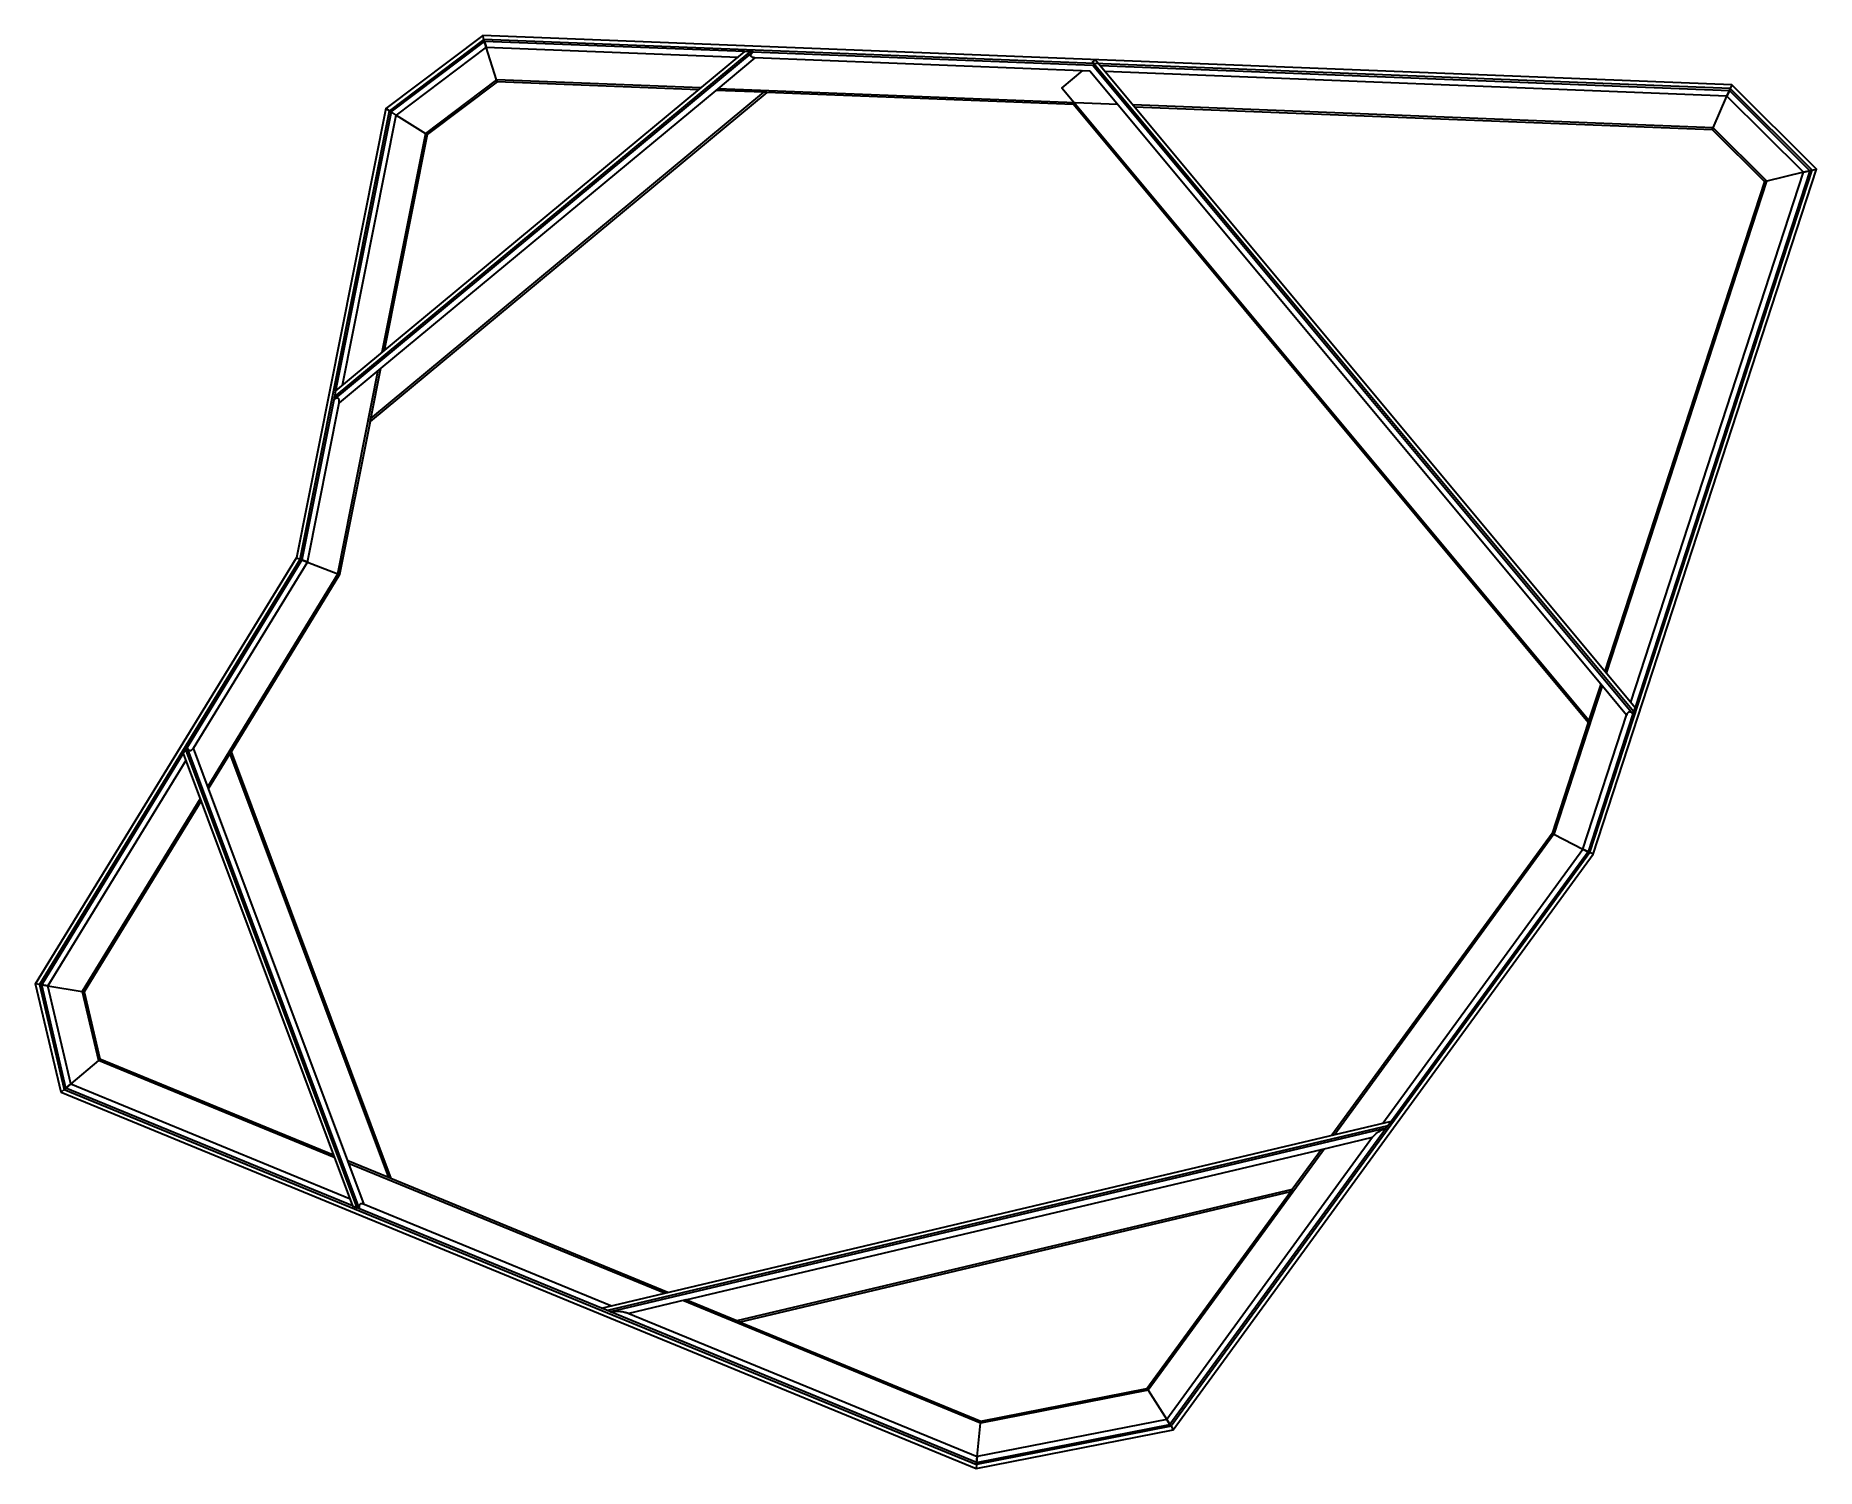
# Model space of a CAD drawing. Header units: millimetres. Extents: x -782 to 782, y -629 to 629.
import ezdxf

# ---------------------------------------------------------------- set-up
doc = ezdxf.new("R2010")
doc.units = ezdxf.units.MM
doc.layers.add('Default Layer', color=7, linetype='Continuous', lineweight=30)

msp = doc.modelspace()

# ---------------------------------------------------------------- linework, layer by layer
at = {"layer": 'Default Layer', "color": 18, "lineweight": 30, "true_color": 0x000000}
for p, q in [((-386.4, 619.3), (-165.2, 610.5)), ((-488, 293), (-142.5, 579.6)), ((-182.9, 582.9), (168.5, 569.1)), ((706.8, 582.9), (778.7, 511.2)), ((-550, 169.4), (-471.6, 563.4)), ((703.9, 576.3), (771.1, 509.3)), ((-516.9, 156.5), (-481.3, 335.4)), ((-630.5, -32.2), (-611.7, -1.6)), ((551.7, -72.2), (359.2, -336.1)), ((-760.1, -298.9), (-782.5, -203.8)), ((-751.5, -291.6), (-771.8, -205.5)), ((-520, -356.2), (-727.3, -271)), ((347.5, -349.1), (321.9, -384.3)), ((-229.7, -475.5), (-507.4, -361.4)), ((44.3, -626), (44, -629.4))]:
    msp.add_line(p, q, dxfattribs=at)
for points in [[(586.3, -89.9), (782.5, 512.1), (782.5, 512.1), (708.2, 586.1), (708.2, 586.1), (-389.6, 629.4), (-389.6, 629.4), (-474.6, 565.3), (-474.6, 565.3), (-553.1, 170.6)], [(-159.5, 615.3), (-388, 624.3), (-388, 624.3), (-388.5, 626), (-388.5, 626), (-471.6, 563.4), (-471.6, 563.4), (-474.6, 565.3)], [(-519.9, 312), (-154.5, 615.1), (-154.5, 615.1), (-159.5, 615.3), (-159.5, 615.3), (-518.8, 317.2), (-518.8, 317.2), (-519.9, 312)], [(593, 59.7), (144.1, 598.3), (144.1, 598.3), (-150.3, 609.9), (-150.3, 609.9), (-184.8, 581.3), (-184.8, 581.3), (-479.2, 337.1)], [(137.5, 598.6), (119.5, 583.6), (119.5, 583.6), (582.6, 27.9)], [(-140, 579.5), (-488.5, 290.4), (-488.5, 290.4), (-515.3, 155.8), (-515.3, 155.8), (-610.6, 0.2), (-610.6, 0.2), (-470.3, -374.7)], [(-199.8, 581.9), (-376.9, 588.9), (-376.9, 588.9), (-377.4, 590.6), (-377.4, 590.6), (-439.8, 543.5), (-439.8, 543.5), (-478.2, 350.9)], [(582, 26), (129.6, 568.9), (129.6, 568.9), (-140, 579.5), (-140, 579.5), (-142.5, 579.6), (-142.5, 579.6), (-184.8, 581.3)], [(597.9, 69.4), (738.8, 501.6), (738.8, 501.6), (691.8, 548.4), (691.8, 548.4), (691, 546.8), (691, 546.8), (691.8, 548.4), (691.8, 548.4), (182, 568.5)], [(-512.7, 322.3), (-465.5, 559.6), (-465.5, 559.6), (-470, 562.5), (-470, 562.5), (-518.8, 317.2)], [(-519.9, 312), (-520.4, 309.4), (-520.4, 309.4), (-548.4, 168.8), (-548.4, 168.8), (-550, 169.4), (-550, 169.4), (-779, -204.4), (-779, -204.4), (-757.3, -296.5), (-757.3, -296.5), (-760.1, -298.9), (-760.1, -298.9), (44, -629.4), (44, -629.4), (217.3, -595.4), (217.3, -595.4), (586.3, -89.9), (586.3, -89.9), (583.3, -88.4), (583.3, -88.4), (778.7, 511.2), (778.7, 511.2), (776.8, 510.7), (776.8, 510.7), (778.7, 511.2), (778.7, 511.2), (782.5, 512.1)], [(619.3, 43.7), (771.1, 509.3), (771.1, 509.3), (738.8, 501.6)], [(-488.5, 290.4), (-488, 293), (-488, 293), (-479.2, 337.1), (-479.2, 337.1), (-515.8, 306.7)], [(401.5, -326.1), (577.3, -85.3), (577.3, -85.3), (615.6, 32.5), (615.6, 32.5), (593, 59.7), (593, 59.7), (582.6, 27.9), (582.6, 27.9), (582, 26), (582, 26), (550.2, -71.5), (550.2, -71.5), (356.6, -336.7)], [(594.2, 58.2), (551.7, -72.2), (551.7, -72.2), (577.3, -85.3)], [(-493.8, -397.5), (-494.2, -397.4), (-494.6, -397.2), (-494.6, -397.2), (-495, -397.1), (-495.4, -397.1), (-495.4, -397.1), (-495.7, -397), (-496.1, -397), (-496.1, -397), (-496.4, -397), (-496.7, -397.1), (-496.7, -397.1), (-496.9, -397.1), (-497.2, -397.3), (-497.2, -397.3), (-497.4, -397.4), (-497.6, -397.5), (-497.6, -397.5), (-497.8, -397.7), (-497.9, -398), (-497.9, -398), (-498, -398.2), (-498.1, -398.5), (-498.1, -398.5), (-498.2, -398.7), (-498.2, -399.1), (-498.2, -399.1), (-498.2, -399.4), (-498.2, -399.7), (-498.2, -399.7), (-498.1, -400.1), (-498, -400.5), (-498, -400.5), (-497.9, -400.9), (-497.8, -401.3), (-497.8, -401.3), (-649.3, 4), (-649.3, 4), (-650.5, 2.1), (-650.5, 2.1), (-652.7, -1.4)], [(-504.1, -398.7), (-499.9, -400.4), (-499.9, -400.4), (-650.5, 2.1)], [(-610.6, 0.2), (-611.7, -1.6), (-611.7, -1.6), (-472.5, -373.9)], [(-650.4, -7.4), (-771.8, -205.5), (-771.8, -205.5), (-741.6, -210.4)], [(-637.1, -43), (-739.8, -210.7), (-739.8, -210.7), (-741.6, -210.4), (-741.6, -210.4), (-727.3, -271), (-727.3, -271), (-751.5, -291.6), (-751.5, -291.6), (-506.5, -392.3)], [(-637.8, -41), (-741.6, -210.4), (-741.6, -210.4), (-739.8, -210.7), (-739.8, -210.7), (-725.9, -269.7), (-725.9, -269.7), (-520.8, -354)], [(-757.3, -296.5), (44.3, -626), (44.3, -626), (44.5, -624.2), (44.5, -624.2), (-277.4, -491.9), (-277.4, -491.9), (-280, -490.8), (-280, -490.8), (-285.3, -488.6), (-285.3, -488.6), (409, -324.3)], [(406, -328.4), (404.5, -330.5), (404.5, -330.5), (-277.4, -491.9), (-277.4, -491.9), (-276.8, -491.8), (-276.3, -491.7), (-276.3, -491.7), (-275.7, -491.6), (-275.1, -491.5), (-275.1, -491.5), (-274.5, -491.5), (-273.9, -491.4), (-273.9, -491.4), (-273.2, -491.4), (-272.6, -491.4), (-272.6, -491.4), (-271.2, -491.4), (-271.2, -491.4), (-269.8, -491.4), (-269.8, -491.4), (-268.4, -491.5), (-268.4, -491.5), (-267.1, -491.7), (-267.1, -491.7), (-265.7, -491.9), (-265.7, -491.9), (-265.1, -492), (-264.4, -492.2), (-264.4, -492.2), (-263.8, -492.3), (-263.2, -492.5), (-263.2, -492.5), (-262.6, -492.6), (-262.1, -492.8), (-262.1, -492.8), (-261.6, -493), (-261.1, -493.2)], [(195.2, -560.7), (194.2, -559.1), (194.2, -559.1), (320.3, -386.4), (320.3, -386.4), (321.9, -384.3), (321.9, -384.3), (-166.1, -499.8), (-166.1, -499.8), (-211, -481.3), (-211, -481.3), (-261.1, -493.2), (-261.1, -493.2), (45, -619), (45, -619), (47.9, -589.6)], [(-285.3, -488.6), (-497.8, -401.3), (-497.8, -401.3), (-499.9, -400.4)], [(-163.4, -500.9), (48.1, -587.8), (48.1, -587.8), (47.9, -589.6), (47.9, -589.6), (48.1, -587.8), (48.1, -587.8), (194.2, -559.1), (194.2, -559.1), (195.2, -560.7), (195.2, -560.7), (211.6, -586.3), (211.6, -586.3), (214.4, -590.8), (214.4, -590.8), (215.4, -592.4)]]:
    msp.add_lwpolyline(points, dxfattribs=at)
at = {"layer": 'Default Layer', "color": 18, "lineweight": 30, "true_color": 0x000000, "extrusion": (0, 0, -1)}
for points in [[(-708.2, 586.1), (-706.8, 582.9), (-706.8, 582.9), (388.5, 626), (388.5, 626), (389.6, 629.4)], [(197.8, 583.5), (377.4, 590.6), (377.4, 590.6), (386.4, 619.3), (386.4, 619.3), (388, 624.3), (388, 624.3), (388.5, 626)], [(779, -204.4), (777.1, -204.7), (777.1, -204.7), (652.7, -1.4), (652.7, -1.4), (504.1, -398.7), (504.1, -398.7), (755.8, -295.2), (755.8, -295.2), (777.1, -204.7), (777.1, -204.7), (779, -204.4), (779, -204.4), (782.5, -203.8), (782.5, -203.8), (553.1, 170.6), (553.1, 170.6), (550, 169.4), (550, 169.4), (548.4, 168.8), (548.4, 168.8), (649.3, 4), (649.3, 4), (649.2, 3.6), (649, 3.2), (649, 3.2), (648.8, 2.8), (648.6, 2.5), (648.6, 2.5), (648.4, 2.2), (648.1, 2), (648.1, 2), (647.9, 1.8), (647.6, 1.6), (647.6, 1.6), (647.3, 1.5), (647.1, 1.4), (647.1, 1.4), (646.8, 1.4), (646.5, 1.3), (646.5, 1.3), (646.2, 1.4), (645.9, 1.5), (645.9, 1.5), (645.7, 1.6), (645.4, 1.7), (645.4, 1.7), (645.1, 1.9), (644.8, 2.2), (644.8, 2.2), (644.6, 2.4), (644.3, 2.7), (644.3, 2.7), (644, 3.1), (643.8, 3.4), (643.8, 3.4), (543.6, 166.9), (543.6, 166.9), (515.8, 306.7), (515.8, 306.7), (515.7, 307.1), (515.7, 307.6), (515.7, 307.6), (515.6, 308), (515.6, 308.4), (515.6, 308.4), (515.6, 308.8), (515.7, 309.1), (515.7, 309.1), (515.7, 309.4), (515.8, 309.7), (515.8, 309.7), (515.9, 310), (516, 310.2), (516, 310.2), (516.2, 310.4), (516.3, 310.6), (516.3, 310.6), (516.5, 310.7), (516.7, 310.8), (516.7, 310.8), (516.9, 310.9), (517.2, 310.9), (517.2, 310.9), (517.4, 310.9), (517.7, 310.9), (517.7, 310.9), (518, 310.8), (518.3, 310.7), (518.3, 310.7), (518.6, 310.6), (519, 310.4), (519, 310.4), (519.3, 310.2), (519.7, 310), (519.7, 310), (520, 309.7), (520.4, 309.4), (520.4, 309.4), (152, 615), (152, 615), (154.5, 615.1)], [(470, 562.5), (388, 624.3), (388, 624.3), (386.4, 619.3), (386.4, 619.3), (465.5, 559.6), (465.5, 559.6), (470, 562.5)], [(150.3, 609.9), (150.8, 610), (151.2, 610), (151.2, 610), (151.6, 610.1), (152, 610.2), (152, 610.2), (152.4, 610.3), (152.7, 610.4), (152.7, 610.4), (153, 610.6), (153.2, 610.7), (153.2, 610.7), (153.5, 610.9), (153.6, 611.1), (153.6, 611.1), (153.8, 611.3), (153.9, 611.6), (153.9, 611.6), (153.9, 611.8), (154, 612), (154, 612), (153.9, 612.3), (153.9, 612.6), (153.9, 612.6), (153.8, 612.9), (153.6, 613.2), (153.6, 613.2), (153.4, 613.5), (153.2, 613.8), (153.2, 613.8), (153, 614.1), (152.7, 614.4), (152.7, 614.4), (152.4, 614.7), (152, 615), (152, 615), (-146.6, 603.3), (-146.6, 603.3), (-621.3, 33.6), (-621.3, 33.6), (-621, 33.9), (-620.7, 34.2), (-620.7, 34.2), (-620.4, 34.4), (-620.1, 34.6), (-620.1, 34.6), (-619.8, 34.8), (-619.5, 34.9), (-619.5, 34.9), (-619.2, 35.1), (-618.9, 35.1), (-618.9, 35.1), (-618.6, 35.2), (-618.3, 35.2), (-618.3, 35.2), (-618, 35.1), (-617.8, 35.1), (-617.8, 35.1), (-617.5, 35), (-617.2, 34.8), (-617.2, 34.8), (-617, 34.6), (-616.7, 34.4), (-616.7, 34.4), (-616.5, 34.2), (-616.3, 33.9), (-616.3, 33.9), (-616.1, 33.6), (-615.9, 33.2), (-615.9, 33.2), (-615.8, 32.9), (-615.6, 32.5)], [(-621.9, 35.5), (-146.4, 606.1), (-146.4, 606.1), (-149, 608.2), (-149, 608.2), (-623.1, 39.2), (-623.1, 39.2), (-621.9, 35.5), (-621.9, 35.5), (-621.3, 33.6), (-621.3, 33.6), (-581.8, -87.6), (-581.8, -87.6), (-583.3, -88.4), (-583.3, -88.4), (-215.4, -592.4), (-215.4, -592.4), (-217.3, -595.4)], [(-153.3, 603), (-706.1, 581.2), (-706.1, 581.2), (-703.9, 576.3), (-703.9, 576.3), (-157.6, 597.8)], [(377.4, 590.6), (376.9, 588.9), (376.9, 588.9), (438.3, 542.5), (438.3, 542.5), (439.8, 543.5)], [(-691.8, 548.4), (-703.9, 576.3), (-703.9, 576.3), (-706.1, 581.2), (-706.1, 581.2), (-776.8, 510.7), (-776.8, 510.7), (-771.1, 509.3), (-771.1, 509.3), (-776.8, 510.7), (-776.8, 510.7), (-623.1, 39.2)], [(-183.5, 566.8), (-691, 546.8), (-691, 546.8), (-736.8, 501.1), (-736.8, 501.1), (-596.6, 70.9)], [(465.5, 559.6), (439.8, 543.5), (439.8, 543.5), (438.3, 542.5), (438.3, 542.5), (476.1, 352.6)], [(543.6, 166.9), (516.9, 156.5), (516.9, 156.5), (631.2, -30.2)], [(226.9, -474.8), (470.3, -374.7), (470.3, -374.7), (472.5, -373.9), (472.5, -373.9), (508.2, -359.2), (508.2, -359.2), (630.5, -32.2), (630.5, -32.2), (643.8, 3.4)], [(-583.3, -88.4), (-581.8, -87.6), (-581.8, -87.6), (-409, -324.3), (-409, -324.3), (-406, -328.4), (-406, -328.4), (280, -490.8)], [(211, -481.3), (-347.5, -349.1), (-347.5, -349.1), (-392.4, -338.5), (-392.4, -338.5), (-211.6, -586.3), (-211.6, -586.3), (-45, -619), (-45, -619), (-44.5, -624.2), (-44.5, -624.2), (-214.4, -590.8), (-214.4, -590.8), (-215.4, -592.4), (-215.4, -592.4), (-44.3, -626), (-44.3, -626), (-44.5, -624.2), (-44.5, -624.2), (-45, -619)], [(-392.4, -338.5), (-392.8, -338.1), (-393.1, -337.7), (-393.1, -337.7), (-393.5, -337.2), (-393.9, -336.8), (-393.9, -336.8), (-394.3, -336.4), (-394.8, -336), (-394.8, -336), (-395.2, -335.6), (-395.7, -335.1), (-395.7, -335.1), (-396.8, -334.3), (-396.8, -334.3), (-397.8, -333.6), (-397.8, -333.6), (-399, -332.9), (-399, -332.9), (-400.1, -332.2), (-400.1, -332.2), (-400.7, -331.9), (-401.3, -331.6), (-401.3, -331.6), (-401.8, -331.4), (-402.4, -331.2), (-402.4, -331.2), (-402.9, -331), (-403.4, -330.8), (-403.4, -330.8), (-404, -330.6), (-404.5, -330.5), (-404.5, -330.5), (-214.4, -590.8), (-214.4, -590.8), (-211.6, -586.3)], [(276.9, -486.7), (493.8, -397.5), (493.8, -397.5), (508.2, -359.2)], [(-350.1, -348.5), (-195.2, -560.7), (-195.2, -560.7), (-47.9, -589.6), (-47.9, -589.6), (213.8, -482)], [(-320.3, -386.4), (163.4, -500.9), (163.4, -500.9), (166.1, -499.8)]]:
    msp.add_lwpolyline(points, dxfattribs=at)
at = {"layer": 'Default Layer', "color": 18, "lineweight": 30, "true_color": 0x000000}
for points in [[(706.1, 581.2, 0), (706.8, 582.9, 0), (706.1, 581.2, 0)], [(-471.6, 563.4, 0), (-470, 562.5, 0), (-471.6, 563.4, 0)], [(736.8, 501.1, 0), (738.8, 501.6, 0), (736.8, 501.1, 0)], [(-548.4, 168.8, 0), (-543.6, 166.9, 0), (-548.4, 168.8, 0)], [(-516.9, 156.5, 0), (-515.3, 155.8, 0), (-516.9, 156.5, 0)], [(550.2, -71.5, 0), (551.7, -72.2, 0), (550.2, -71.5, 0)], [(577.3, -85.3, 0), (581.8, -87.6, 0), (577.3, -85.3, 0)], [(-777.1, -204.7, 0), (-771.8, -205.5, 0), (-777.1, -204.7, 0)], [(-727.3, -271, 0), (-725.9, -269.7, 0), (-727.3, -271, 0)], [(-757.3, -296.5, 0), (-755.8, -295.2, 0), (-757.3, -296.5, 0)], [(-755.8, -295.2, 0), (-751.5, -291.6, 0), (-755.8, -295.2, 0)]]:
    msp.add_polyline3d(points, dxfattribs=at)

doc.saveas('drawing.dxf')
